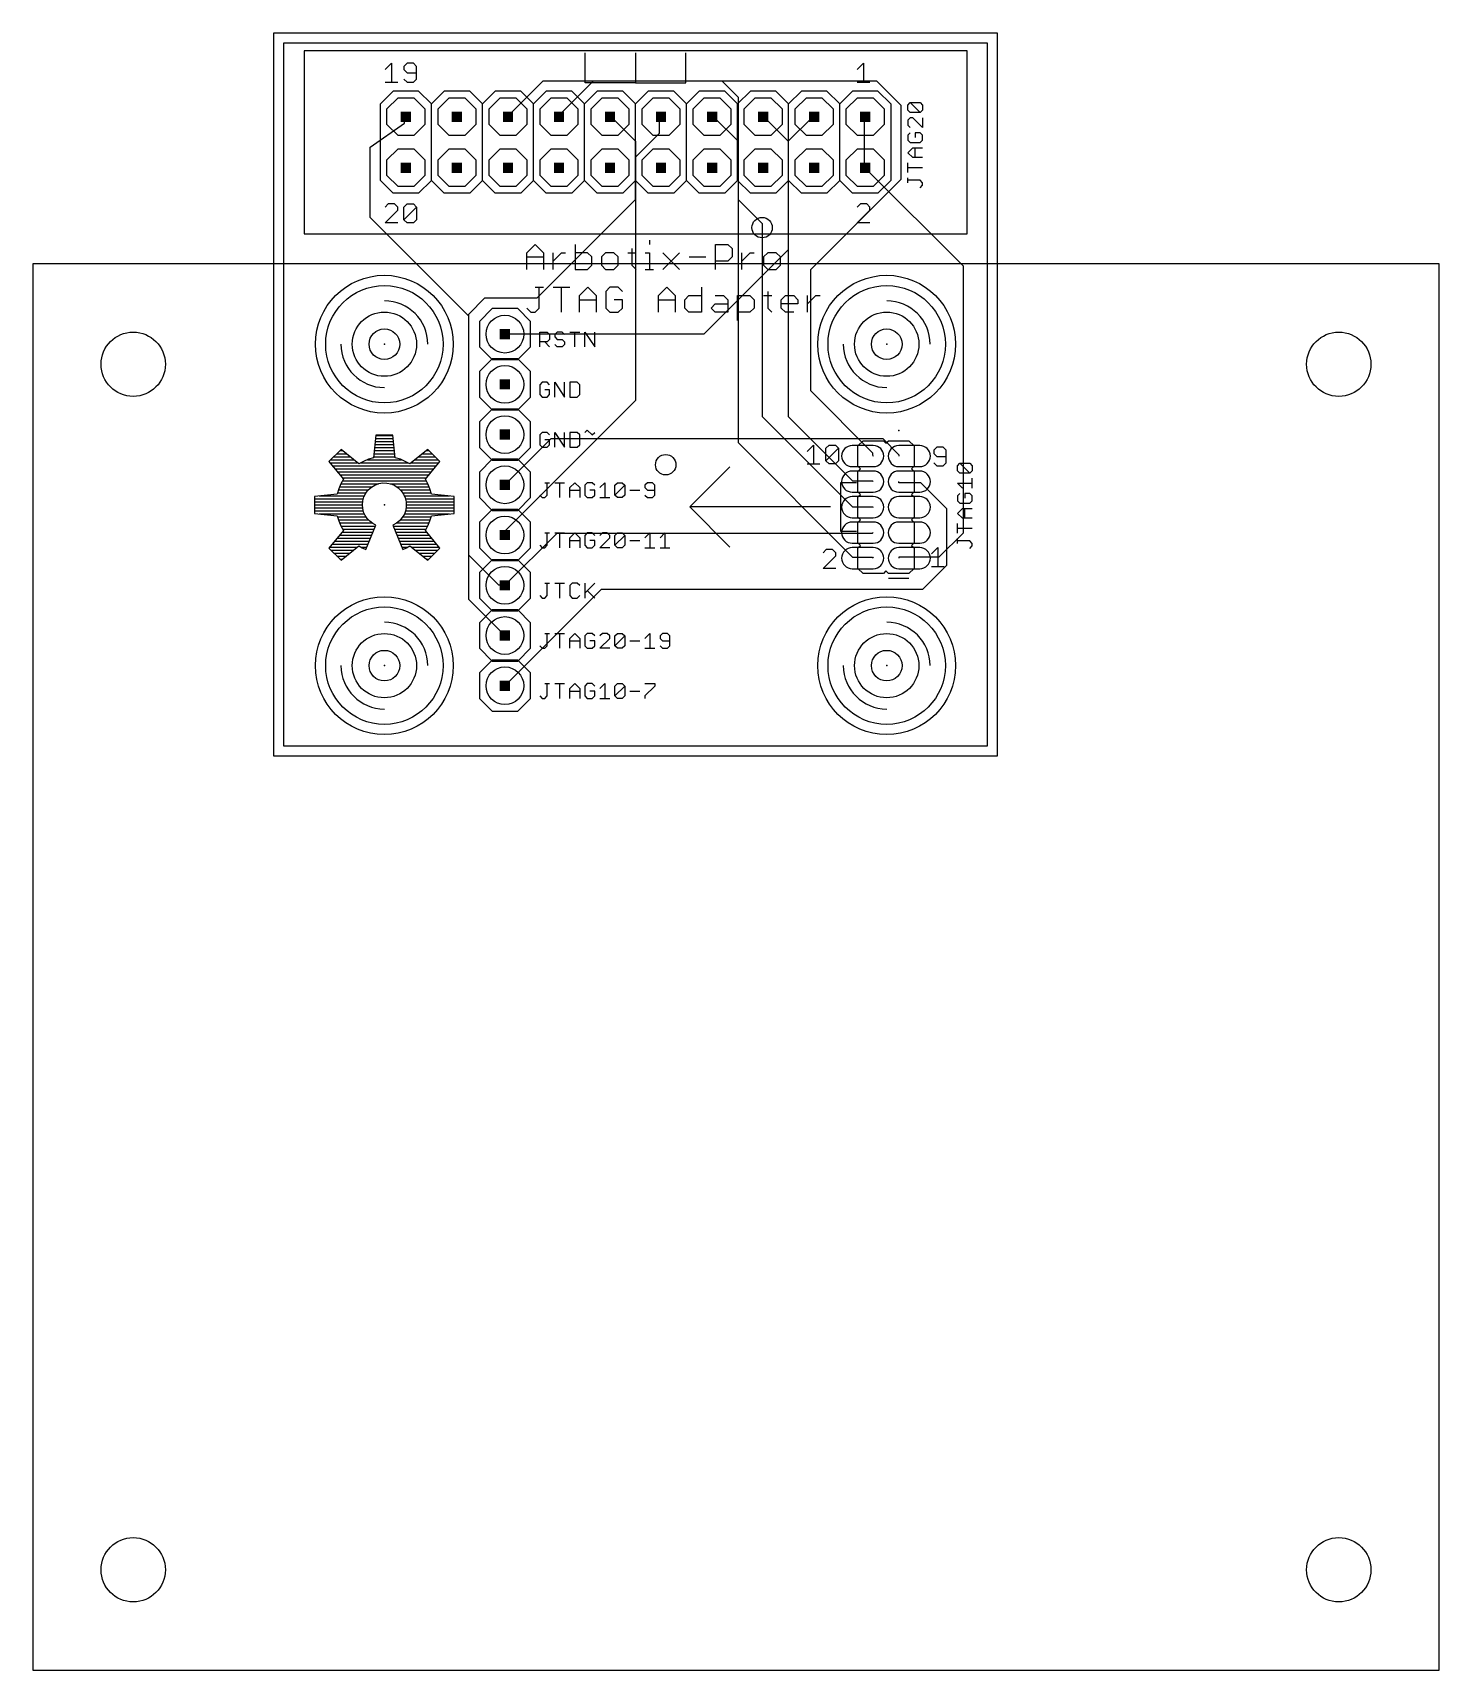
# Model space of a CAD drawing. Extents: x -12.5 to 57.5, y -46 to 35.5.
import ezdxf

# ---------------------------------------------------------------- set-up
doc = ezdxf.new("R2010")
doc.units = 0
for name, color, linetype in [('1', 22, 'CONTINUOUS'), ('16', 175, 'CONTINUOUS'), ('17', 82, 'CONTINUOUS'), ('18', 82, 'CONTINUOUS'), ('20', 7, 'CONTINUOUS'), ('21', 253, 'CONTINUOUS'), ('23', 7, 'CONTINUOUS'), ('25', 253, 'CONTINUOUS'), ('51', 53, 'CONTINUOUS')]:
    doc.layers.add(name, color=color, linetype=linetype)

# ---------------------------------------------------------------- blocks, each defined once
blk = doc.blocks.new('RECT')
blk.add_solid([(-0.5, -0.5), (0.5, -0.5), (-0.5, 0.5), (0.5, 0.5)])
blk = doc.blocks.new('ROUNDP')
blk.add_circle((0, 0), 0.5)
blk = doc.blocks.new('OFFSETP100')
blk.add_lwpolyline([(0, -0.5), (1, -0.5, 1), (1, 0.5), (0, 0.5, 1)], format="xyb", close=True)
blk = doc.blocks.new('OCTAGONP')
blk.add_lwpolyline([(-0.5, -0.2071), (-0.5, 0.2071), (-0.2071, 0.5), (0.2071, 0.5), (0.5, 0.2071), (0.5, -0.2071), (0.2071, -0.5), (-0.2071, -0.5)], close=True)
blk = doc.blocks.new('ROUNDV')
blk.add_circle((0, 0), 0.5)

msp = doc.modelspace()

# ---------------------------------------------------------------- linework, layer by layer
at = {"layer": '1'}
for p, q in [((-0.5, 35.5), (35.5, 35.5)), ((-0.5, -0.5), (-0.5, 35.5)), ((35.5, 35.5), (35.5, -0.5)), ((13.7, 31.4), (15.4, 33.1)), ((15.4, 33.1), (21.8, 33.1)), ((21.8, 33.1), (22.6, 32.3)), ((22.6, 32.3), (22.6, 27.2)), ((13.7, 31.4), (13.69, 31.32)), ((18.7, 31.3), (18.77, 31.32)), ((18.7, 30.5), (18.7, 31.3)), ((26.3, 31.3), (25.1, 30.1)), ((26.3, 31.3), (26.39, 31.32)), ((28.9, 31.3), (28.93, 31.32)), ((28.9, 28.8), (28.9, 31.3)), ((17.5, 29.3), (18.7, 30.5)), ((25.1, 30.1), (25.1, 24.7)), ((17.5, 27.2), (17.5, 29.3)), ((28.9, 28.8), (28.93, 28.78)), ((29, 28.7), (28.93, 28.78)), ((29, 28.7), (33.8, 23.9)), ((12.6, 22.3), (17.5, 27.2)), ((22.6, 27.2), (23.8, 26)), ((23.8, 26), (23.8, 25.8)), ((25.1, 24.7), (20.9, 20.5)), ((33.8, 23.9), (33.8, 10.6)), ((9.2, 21.5), (10, 22.3)), ((10, 22.3), (12.6, 22.3)), ((9.2, 9.5), (9.2, 21.5)), ((20.9, 20.5), (11, 20.5)), ((11, 13), (13.3, 15.3)), ((13.3, 15.3), (29.8, 15.3)), ((29.8, 15.3), (30.6, 14.5)), ((30.6, 14.5), (30.6, 14.43)), ((11, 8), (13.6, 10.6)), ((13.6, 10.6), (29.3, 10.6)), ((29.3, 10.6), (29.33, 10.62)), ((33.8, 10.6), (32.6, 9.4)), ((10.7, 8), (9.2, 9.5)), ((32.6, 9.4), (30.6, 9.4)), ((30.6, 9.4), (30.6, 9.35)), ((11, 8), (10.7, 8)), ((35.5, -0.5), (-0.5, -0.5))]:
    msp.add_line(p, q, dxfattribs=at)
at = {"layer": '16'}
for p, q in [((-0.5, 35.5), (35.5, 35.5)), ((-0.5, -0.5), (-0.5, 35.5)), ((35.5, 35.5), (35.5, -0.5)), ((11.2, 31.4), (12.9, 33.1)), ((12.9, 33.1), (29.5, 33.1)), ((29.5, 33.1), (30.7, 31.9)), ((30.7, 31.9), (30.7, 28.2)), ((4.3, 29.8), (6, 31)), ((6, 31.3), (6.07, 31.32)), ((6, 31), (6, 31.3)), ((11.2, 31.4), (11.15, 31.32)), ((16.3, 31.3), (16.23, 31.32)), ((16.3, 31.3), (17.5, 30.1)), ((21.4, 31.3), (21.31, 31.32)), ((21.4, 31.3), (22.6, 30.1)), ((23.9, 31.3), (23.85, 31.32)), ((23.9, 31.3), (25.1, 30.1)), ((4.3, 26.3), (4.3, 29.8)), ((17.5, 30.1), (17.5, 17.2)), ((22.6, 30.1), (22.6, 15.1)), ((25.1, 30.1), (25.1, 16.4)), ((30.7, 28.2), (26.2, 23.7)), ((9.2, 21.4), (4.3, 26.3)), ((23.8, 25.8), (23.8, 16.4)), ((26.2, 23.7), (26.2, 17.7)), ((9.2, 7.3), (9.2, 21.4)), ((17.5, 17.2), (11, 10.7)), ((26.2, 17.7), (29.3, 14.6)), ((23.8, 16.4), (28.3, 11.9)), ((25.1, 16.4), (28.3, 13.2)), ((22.6, 15.1), (28.3, 9.4)), ((29.3, 14.6), (29.3, 14.5)), ((29.3, 14.5), (29.33, 14.43)), ((28.3, 13.2), (29.3, 13.2)), ((29.3, 13.2), (29.33, 13.16)), ((30.6, 13.1), (30.6, 13.16)), ((31.7, 13.1), (30.6, 13.1)), ((33, 11.8), (31.7, 13.1)), ((28.3, 11.9), (29.3, 11.9)), ((29.3, 11.9), (29.33, 11.89)), ((33, 9), (33, 11.8)), ((11, 10.7), (11, 10.5)), ((28.3, 9.4), (29.3, 9.4)), ((29.3, 9.4), (29.33, 9.35)), ((31.8, 7.8), (33, 9)), ((11, 3), (15.8, 7.8)), ((15.8, 7.8), (31.8, 7.8)), ((11, 5.5), (9.2, 7.3)), ((35.5, -0.5), (-0.5, -0.5))]:
    msp.add_line(p, q, dxfattribs=at)
at = {"layer": '20'}
for p, q in [((0, 0), (0, 35)), ((0, 35), (35, 35)), ((35, 35), (35, 0)), ((35, 0), (0, 0))]:
    msp.add_line(p, q, dxfattribs=at)
at = {"layer": '21'}
for p, q in [((34, 34.6), (1, 34.6)), ((1, 34.6), (1, 25.5)), ((15, 33), (15, 34.5)), ((17.5, 34.5), (17.5, 33)), ((20, 33), (20, 34.5)), ((34, 25.5), (34, 34.6)), ((5.0381, 33.6652), (5.3516, 33.9787)), ((5.3516, 33.9787), (5.3516, 33.0381)), ((6.1304, 33.9787), (5.9736, 33.8219)), ((5.9736, 33.8219), (5.9736, 33.6652)), ((5.9736, 33.6652), (6.1304, 33.5084)), ((6.4439, 33.9787), (6.1304, 33.9787)), ((6.1304, 33.5084), (6.6007, 33.5084)), ((6.6007, 33.8219), (6.4439, 33.9787)), ((6.6007, 33.1949), (6.6007, 33.8219)), ((28.5381, 33.6652), (28.8516, 33.9787)), ((28.8516, 33.9787), (28.8516, 33.0381)), ((5.0381, 33.0381), (5.6652, 33.0381)), ((5.9736, 33.1949), (6.1304, 33.0381)), ((6.1304, 33.0381), (6.4439, 33.0381)), ((6.4439, 33.0381), (6.6007, 33.1949)), ((17.5, 33), (15, 33)), ((17.5, 33), (20, 33)), ((28.5381, 33.0381), (29.1652, 33.0381)), ((4.8, 31.955), (5.435, 32.59)), ((4.8, 28.145), (4.8, 31.955)), ((6.705, 32.59), (5.435, 32.59)), ((7.34, 31.955), (6.705, 32.59)), ((7.34, 31.955), (7.975, 32.59)), ((7.34, 28.145), (7.34, 31.955)), ((9.245, 32.59), (7.975, 32.59)), ((9.88, 31.955), (9.245, 32.59)), ((9.88, 31.955), (10.515, 32.59)), ((9.88, 28.145), (9.88, 31.955)), ((11.785, 32.59), (10.515, 32.59)), ((12.42, 31.955), (11.785, 32.59)), ((12.42, 31.955), (13.055, 32.59)), ((12.42, 28.145), (12.42, 31.955)), ((14.325, 32.59), (13.055, 32.59)), ((14.96, 31.955), (14.325, 32.59)), ((15.595, 32.59), (14.96, 31.955)), ((14.96, 28.145), (14.96, 31.955)), ((16.865, 32.59), (15.595, 32.59)), ((17.5, 31.955), (16.865, 32.59)), ((18.135, 32.59), (17.5, 31.955)), ((17.5, 28.145), (17.5, 31.955)), ((19.405, 32.59), (18.135, 32.59)), ((20.04, 31.955), (19.405, 32.59)), ((20.675, 32.59), (20.04, 31.955)), ((20.04, 28.145), (20.04, 31.955)), ((21.945, 32.59), (20.675, 32.59)), ((22.58, 31.955), (21.945, 32.59)), ((23.215, 32.59), (22.58, 31.955)), ((22.58, 28.145), (22.58, 31.955)), ((24.485, 32.59), (23.215, 32.59)), ((25.12, 31.955), (24.485, 32.59)), ((25.755, 32.59), (25.12, 31.955)), ((25.12, 28.145), (25.12, 31.955)), ((27.025, 32.59), (25.755, 32.59)), ((27.66, 31.955), (27.025, 32.59)), ((28.295, 32.59), (27.66, 31.955)), ((27.66, 28.145), (27.66, 31.955)), ((29.565, 32.59), (28.295, 32.59)), ((30.2, 31.955), (29.565, 32.59)), ((30.2, 31.955), (30.2, 28.145)), ((5.435, 27.51), (4.8, 28.145)), ((7.34, 28.145), (6.705, 27.51)), ((7.975, 27.51), (7.34, 28.145)), ((9.88, 28.145), (9.245, 27.51)), ((10.515, 27.51), (9.88, 28.145)), ((12.42, 28.145), (11.785, 27.51)), ((13.055, 27.51), (12.42, 28.145)), ((14.96, 28.145), (14.325, 27.51)), ((15.595, 27.51), (14.96, 28.145)), ((17.5, 28.145), (16.865, 27.51)), ((18.135, 27.51), (17.5, 28.145)), ((20.04, 28.145), (19.405, 27.51)), ((20.675, 27.51), (20.04, 28.145)), ((22.58, 28.145), (21.945, 27.51)), ((23.215, 27.51), (22.58, 28.145)), ((25.12, 28.145), (24.485, 27.51)), ((25.755, 27.51), (25.12, 28.145)), ((27.66, 28.145), (27.025, 27.51)), ((28.295, 27.51), (27.66, 28.145)), ((30.2, 28.145), (29.565, 27.51)), ((5.1949, 26.9787), (5.0381, 26.8219)), ((5.5084, 26.9787), (5.1949, 26.9787)), ((6.705, 27.51), (5.435, 27.51)), ((5.6652, 26.8219), (5.5084, 26.9787)), ((5.9736, 26.8219), (6.1304, 26.9787)), ((6.1304, 26.9787), (6.4439, 26.9787)), ((6.4439, 26.9787), (6.6007, 26.8219)), ((9.245, 27.51), (7.975, 27.51)), ((11.785, 27.51), (10.515, 27.51)), ((14.325, 27.51), (13.055, 27.51)), ((16.865, 27.51), (15.595, 27.51)), ((19.405, 27.51), (18.135, 27.51)), ((21.945, 27.51), (20.675, 27.51)), ((24.485, 27.51), (23.215, 27.51)), ((27.025, 27.51), (25.755, 27.51)), ((29.565, 27.51), (28.295, 27.51)), ((28.6949, 26.9787), (28.5381, 26.8219)), ((29.0084, 26.9787), (28.6949, 26.9787)), ((29.1652, 26.8219), (29.0084, 26.9787)), ((5.0381, 26.0381), (5.6652, 26.6652)), ((5.6652, 26.6652), (5.6652, 26.8219)), ((5.9736, 26.1949), (5.9736, 26.8219)), ((5.9736, 26.1949), (6.6007, 26.8219)), ((6.1304, 26.0381), (5.9736, 26.1949)), ((6.6007, 26.1949), (6.4439, 26.0381)), ((6.6007, 26.8219), (6.6007, 26.1949)), ((28.5381, 26.0381), (29.1652, 26.6652)), ((29.1652, 26.6652), (29.1652, 26.8219)), ((1, 25.5), (34, 25.5)), ((5.6652, 26.0381), (5.0381, 26.0381)), ((6.4439, 26.0381), (6.1304, 26.0381)), ((29.1652, 26.0381), (28.5381, 26.0381)), ((10.365, 21.77), (9.73, 21.135)), ((11.635, 21.77), (10.365, 21.77)), ((12.27, 21.135), (11.635, 21.77)), ((9.73, 21.135), (9.73, 19.865)), ((12.27, 19.865), (12.27, 21.135)), ((9.73, 19.865), (10.365, 19.23)), ((11.635, 19.23), (12.27, 19.865)), ((10.365, 19.27), (9.73, 18.635)), ((11.635, 19.27), (10.365, 19.27)), ((10.365, 19.23), (11.635, 19.23)), ((12.27, 18.635), (11.635, 19.27)), ((9.73, 18.635), (9.73, 17.365)), ((12.27, 17.365), (12.27, 18.635)), ((9.73, 17.365), (10.365, 16.73)), ((11.635, 16.73), (12.27, 17.365)), ((10.365, 16.77), (9.73, 16.135)), ((11.635, 16.77), (10.365, 16.77)), ((10.365, 16.73), (11.635, 16.73)), ((12.27, 16.135), (11.635, 16.77)), ((9.73, 16.135), (9.73, 14.865)), ((12.27, 14.865), (12.27, 16.135)), ((2.8452, 14.758), (2.242, 14.1548)), ((2.7872, 14.7), (2.9163, 14.7)), ((3.7249, 14.0407), (2.8452, 14.758)), ((4.5735, 15.4739), (4.4587, 14.3446)), ((4.4948, 14.7), (5.5052, 14.7)), ((4.5101, 14.85), (5.4899, 14.85)), ((4.5253, 15), (5.4747, 15)), ((4.5406, 15.15), (5.4594, 15.15)), ((4.5558, 15.3), (5.4442, 15.3)), ((4.5711, 15.45), (5.4289, 15.45)), ((5.4265, 15.4739), (4.5735, 15.4739)), ((5.5413, 14.3446), (5.4265, 15.4739)), ((7.1548, 14.758), (6.2751, 14.0407)), ((7.0837, 14.7), (7.2128, 14.7)), ((7.758, 14.1548), (7.1548, 14.758)), ((9.73, 14.865), (10.365, 14.23)), ((11.635, 14.23), (12.27, 14.865)), ((26.0381, 14.6652), (26.3516, 14.9787)), ((26.3516, 14.9787), (26.3516, 14.0381)), ((26.9736, 14.8219), (27.1304, 14.9787)), ((26.9736, 14.1949), (26.9736, 14.8219)), ((26.9736, 14.1949), (27.6007, 14.8219)), ((27.1304, 14.9787), (27.4439, 14.9787)), ((27.4439, 14.9787), (27.6007, 14.8219)), ((27.6007, 14.8219), (27.6007, 14.1949)), ((28.568, 14.938), (28.822, 15.192)), ((28.568, 13.922), (28.568, 14.938)), ((28.822, 15.192), (29.838, 15.192)), ((29.838, 15.192), (29.965, 15.065)), ((29.965, 15.065), (30.092, 15.192)), ((30.092, 15.192), (31.108, 15.192)), ((31.108, 15.192), (31.362, 14.938)), ((31.362, 14.938), (31.362, 13.922)), ((32.4949, 14.8787), (32.3381, 14.7219)), ((32.3381, 14.7219), (32.3381, 14.5652)), ((32.8084, 14.8787), (32.4949, 14.8787)), ((32.9652, 14.7219), (32.8084, 14.8787)), ((32.9652, 14.0949), (32.9652, 14.7219)), ((2.242, 14.1548), (2.9593, 13.2751)), ((2.2867, 14.1), (3.6522, 14.1)), ((2.3372, 14.25), (3.4682, 14.25)), ((2.409, 13.95), (7.591, 13.95)), ((2.4872, 14.4), (3.2843, 14.4)), ((2.6372, 14.55), (3.1003, 14.55)), ((3.9578, 14.1689), (3.7249, 14.0407)), ((3.8326, 14.1), (6.1674, 14.1)), ((4.2034, 14.2706), (3.9578, 14.1689)), ((4.1536, 14.25), (5.8464, 14.25)), ((4.4587, 14.3446), (4.2034, 14.2706)), ((4.4643, 14.4), (5.5357, 14.4)), ((4.4796, 14.55), (5.5204, 14.55)), ((5.7966, 14.2706), (5.5413, 14.3446)), ((6.0422, 14.1689), (5.7966, 14.2706)), ((6.2751, 14.0407), (6.0422, 14.1689)), ((6.3478, 14.1), (7.7133, 14.1)), ((6.5318, 14.25), (7.6628, 14.25)), ((6.7157, 14.4), (7.5128, 14.4)), ((6.8997, 14.55), (7.3628, 14.55)), ((7.0407, 13.2751), (7.758, 14.1548)), ((10.365, 14.27), (9.73, 13.635)), ((11.635, 14.27), (10.365, 14.27)), ((10.365, 14.23), (11.635, 14.23)), ((12.27, 13.635), (11.635, 14.27)), ((26.0381, 14.0381), (26.6652, 14.0381)), ((27.1304, 14.0381), (26.9736, 14.1949)), ((27.4439, 14.0381), (27.1304, 14.0381)), ((27.6007, 14.1949), (27.4439, 14.0381)), ((28.695, 13.795), (28.568, 13.922)), ((31.362, 13.922), (31.235, 13.795)), ((32.3381, 14.5652), (32.4949, 14.4084)), ((32.3381, 14.0949), (32.4949, 13.9381)), ((32.4949, 14.4084), (32.9652, 14.4084)), ((32.4949, 13.9381), (32.8084, 13.9381)), ((32.8084, 13.9381), (32.9652, 14.0949)), ((2.5313, 13.8), (7.4687, 13.8)), ((2.6536, 13.65), (7.3464, 13.65)), ((2.8311, 13.0422), (2.7294, 12.7966)), ((2.7759, 13.5), (7.2241, 13.5)), ((2.9593, 13.2751), (2.8311, 13.0422)), ((2.8354, 13.05), (4.7007, 13.05)), ((2.8982, 13.35), (7.1018, 13.35)), ((2.918, 13.2), (7.082, 13.2)), ((4.5302, 12.9878), (4.7229, 13.0581)), ((4.7229, 13.0581), (4.9253, 13.0912)), ((4.9253, 13.0912), (5.1304, 13.086)), ((5.1304, 13.086), (5.3308, 13.0425)), ((5.2964, 13.05), (7.1646, 13.05)), ((5.3308, 13.0425), (5.5197, 12.9624)), ((7.1689, 13.0422), (7.0407, 13.2751)), ((7.2706, 12.7966), (7.1689, 13.0422)), ((9.73, 13.635), (9.73, 12.365)), ((12.27, 12.365), (12.27, 13.635)), ((28.5, 13.1), (27.7, 13.1)), ((27.7, 13.1), (27.7, 10.7)), ((28.568, 13.668), (28.695, 13.795)), ((28.568, 12.652), (28.568, 13.668)), ((31.235, 13.795), (31.362, 13.668)), ((31.362, 13.668), (31.362, 12.652)), ((2.6554, 12.5413), (1.5261, 12.4265)), ((1.5261, 12.4265), (1.5261, 11.5735)), ((1.5261, 12.3), (3.9532, 12.3)), ((1.7573, 12.45), (4.0072, 12.45)), ((2.7294, 12.7966), (2.6554, 12.5413)), ((2.6724, 12.6), (4.0875, 12.6)), ((2.7159, 12.75), (4.2045, 12.75)), ((2.7722, 12.9), (4.3831, 12.9)), ((3.9254, 12.2042), (3.9825, 12.4013)), ((3.9825, 12.4013), (4.0753, 12.5842)), ((4.0753, 12.5842), (4.2006, 12.7466)), ((4.2006, 12.7466), (4.354, 12.8827)), ((4.354, 12.8827), (4.5302, 12.9878)), ((5.5197, 12.9624), (5.6902, 12.8485)), ((5.6131, 12.9), (7.2278, 12.9)), ((5.6902, 12.8485), (5.8365, 12.7047)), ((5.7904, 12.75), (7.2841, 12.75)), ((5.8365, 12.7047), (5.9534, 12.5361)), ((5.9091, 12.6), (7.3276, 12.6)), ((5.9534, 12.5361), (6.0367, 12.3487)), ((5.9916, 12.45), (8.2427, 12.45)), ((6.0367, 12.3487), (6.0836, 12.149)), ((6.0481, 12.3), (8.4739, 12.3)), ((7.3446, 12.5413), (7.2706, 12.7966)), ((8.4739, 12.4265), (7.3446, 12.5413)), ((8.4739, 11.5735), (8.4739, 12.4265)), ((9.73, 12.365), (10.365, 11.73)), ((11.635, 11.73), (12.27, 12.365)), ((28.695, 12.525), (28.568, 12.652)), ((28.568, 12.398), (28.695, 12.525)), ((28.568, 11.382), (28.568, 12.398)), ((31.362, 12.652), (31.235, 12.525)), ((31.235, 12.525), (31.362, 12.398)), ((31.362, 12.398), (31.362, 11.382)), ((1.5261, 12.15), (3.9203, 12.15)), ((1.5261, 12), (3.9062, 12)), ((1.5261, 11.85), (3.9189, 11.85)), ((1.5261, 11.7), (3.9518, 11.7)), ((1.5261, 11.5735), (2.6554, 11.4587)), ((1.7573, 11.55), (4.0073, 11.55)), ((2.6554, 11.4587), (2.7294, 11.2034)), ((3.9062, 12), (3.9254, 12.2042)), ((3.9217, 11.8168), (3.9062, 12)), ((3.9676, 11.6387), (3.9217, 11.8168)), ((4.0427, 11.4709), (3.9676, 11.6387)), ((4.1448, 11.318), (4.0427, 11.4709)), ((5.9956, 11.5472), (5.8936, 11.3693)), ((6.0627, 11.7411), (5.9956, 11.5472)), ((5.9966, 11.55), (8.2427, 11.55)), ((6.0485, 11.7), (8.4739, 11.7)), ((6.0923, 11.944), (6.0627, 11.7411)), ((6.0786, 11.85), (8.4739, 11.85)), ((6.0833, 12.15), (8.4739, 12.15)), ((6.0836, 12.149), (6.0923, 11.944)), ((6.0899, 12), (8.4739, 12)), ((7.2706, 11.2034), (7.3446, 11.4587)), ((7.3446, 11.4587), (8.4739, 11.5735)), ((10.365, 11.77), (9.73, 11.135)), ((11.635, 11.77), (10.365, 11.77)), ((10.365, 11.73), (11.635, 11.73)), ((12.27, 11.135), (11.635, 11.77)), ((2.9593, 10.7249), (2.242, 9.8452)), ((2.6724, 11.4), (4.0901, 11.4)), ((2.7159, 11.25), (4.2092, 11.25)), ((2.7294, 11.2034), (2.8311, 10.9578)), ((2.7722, 11.1), (4.3833, 11.1)), ((2.8311, 10.9578), (2.9593, 10.7249)), ((2.8354, 10.95), (4.565, 10.95)), ((2.8982, 10.65), (4.4408, 10.65)), ((2.918, 10.8), (4.5029, 10.8)), ((4.0791, 9.7769), (4.5814, 10.9895)), ((4.2711, 11.1844), (4.1448, 11.318)), ((4.418, 11.0739), (4.2711, 11.1844)), ((4.5814, 10.9895), (4.418, 11.0739)), ((5.5999, 11.0854), (5.4186, 10.9895)), ((5.4186, 10.9895), (5.9209, 9.7769)), ((5.435, 10.95), (7.1646, 10.95)), ((5.4971, 10.8), (7.082, 10.8)), ((5.5592, 10.65), (7.1018, 10.65)), ((5.7601, 11.2135), (5.5999, 11.0854)), ((5.6181, 11.1), (7.2278, 11.1)), ((5.8936, 11.3693), (5.7601, 11.2135)), ((5.7914, 11.25), (7.2841, 11.25)), ((5.9112, 11.4), (7.3276, 11.4)), ((7.0407, 10.7249), (7.1689, 10.9578)), ((7.758, 9.8452), (7.0407, 10.7249)), ((7.1689, 10.9578), (7.2706, 11.2034)), ((9.73, 11.135), (9.73, 9.865)), ((12.27, 9.865), (12.27, 11.135)), ((27.7, 10.7), (28.5, 10.7)), ((28.695, 11.255), (28.568, 11.382)), ((28.568, 11.128), (28.695, 11.255)), ((28.568, 10.112), (28.568, 11.128)), ((31.362, 11.382), (31.235, 11.255)), ((31.235, 11.255), (31.362, 11.128)), ((31.362, 11.128), (31.362, 10.112)), ((2.242, 9.8452), (2.8452, 9.242)), ((2.2867, 9.9), (3.6522, 9.9)), ((2.409, 10.05), (4.1922, 10.05)), ((2.5313, 10.2), (4.2544, 10.2)), ((2.6536, 10.35), (4.3165, 10.35)), ((2.7759, 10.5), (4.3786, 10.5)), ((2.8452, 9.242), (3.7249, 9.9593)), ((3.7249, 9.9593), (3.8982, 9.8608)), ((3.8292, 9.9), (4.1301, 9.9)), ((3.8982, 9.8608), (4.0791, 9.7769)), ((5.6214, 10.5), (7.2241, 10.5)), ((5.6835, 10.35), (7.3464, 10.35)), ((5.7456, 10.2), (7.4687, 10.2)), ((5.8078, 10.05), (7.591, 10.05)), ((5.8699, 9.9), (6.1708, 9.9)), ((5.9209, 9.7769), (6.1018, 9.8608)), ((6.1018, 9.8608), (6.2751, 9.9593)), ((6.2751, 9.9593), (7.1548, 9.242)), ((6.3478, 9.9), (7.7133, 9.9)), ((7.1548, 9.242), (7.758, 9.8452)), ((9.73, 9.865), (10.365, 9.23)), ((11.635, 9.23), (12.27, 9.865)), ((28.695, 9.985), (28.568, 10.112)), ((28.568, 9.858), (28.695, 9.985)), ((28.568, 8.842), (28.568, 9.858)), ((31.362, 10.112), (31.235, 9.985)), ((31.235, 9.985), (31.362, 9.858)), ((31.362, 9.858), (31.362, 8.842)), ((32.2381, 9.5652), (32.5516, 9.8787)), ((32.5516, 9.8787), (32.5516, 8.9381)), ((2.3372, 9.75), (3.4682, 9.75)), ((2.4872, 9.6), (3.2843, 9.6)), ((2.6372, 9.45), (3.1003, 9.45)), ((2.7872, 9.3), (2.9163, 9.3)), ((6.5318, 9.75), (7.6628, 9.75)), ((6.7157, 9.6), (7.5128, 9.6)), ((6.8997, 9.45), (7.3628, 9.45)), ((7.0837, 9.3), (7.2128, 9.3)), ((10.365, 9.27), (9.73, 8.635)), ((11.635, 9.27), (10.365, 9.27)), ((10.365, 9.23), (11.635, 9.23)), ((12.27, 8.635), (11.635, 9.27)), ((26.9949, 9.7787), (26.8381, 9.6219)), ((26.8381, 8.8381), (27.4652, 9.4652)), ((27.3084, 9.7787), (26.9949, 9.7787)), ((27.4652, 9.6219), (27.3084, 9.7787)), ((27.4652, 9.4652), (27.4652, 9.6219)), ((9.73, 8.635), (9.73, 7.365)), ((12.27, 7.365), (12.27, 8.635)), ((27.4652, 8.8381), (26.8381, 8.8381)), ((28.822, 8.588), (28.568, 8.842)), ((29.838, 8.588), (28.822, 8.588)), ((29.965, 8.715), (29.838, 8.588)), ((30.092, 8.588), (29.965, 8.715)), ((31.108, 8.588), (30.092, 8.588)), ((31.108, 8.334), (30.092, 8.334)), ((31.362, 8.842), (31.108, 8.588)), ((32.2381, 8.9381), (32.8652, 8.9381)), ((9.73, 7.365), (10.365, 6.73)), ((11.635, 6.73), (12.27, 7.365)), ((10.365, 6.77), (9.73, 6.135)), ((11.635, 6.77), (10.365, 6.77)), ((10.365, 6.73), (11.635, 6.73)), ((12.27, 6.135), (11.635, 6.77)), ((9.73, 6.135), (9.73, 4.865)), ((12.27, 4.865), (12.27, 6.135)), ((9.73, 4.865), (10.365, 4.23)), ((10.365, 4.27), (9.73, 3.635)), ((11.635, 4.27), (10.365, 4.27)), ((10.365, 4.23), (11.635, 4.23)), ((11.635, 4.23), (12.27, 4.865)), ((12.27, 3.635), (11.635, 4.27)), ((9.73, 3.635), (9.73, 2.365)), ((12.27, 2.365), (12.27, 3.635)), ((9.73, 2.365), (10.365, 1.73)), ((10.365, 1.73), (11.635, 1.73)), ((11.635, 1.73), (12.27, 2.365))]:
    msp.add_line(p, q, dxfattribs=at)
for centre, radius in [((5, 20), 3.429), ((30, 20), 3.429), ((5, 20), 1.6), ((30, 20), 1.6), ((5, 4), 3.429), ((30, 4), 3.429), ((5, 4), 1.6), ((30, 4), 1.6)]:
    msp.add_circle(centre, radius, dxfattribs=at)
at = {"layer": '23'}
for p in [(17.5, 30.05), (11, 20.5), (5, 20), (30, 20), (11, 18), (11, 15.5), (30.6, 15.7), (11, 13), (5, 12), (11, 10.5), (11, 8), (11, 5.5), (5, 4), (30, 4), (11, 3)]:
    msp.add_point(p, dxfattribs=at)
at = {"layer": '25'}
for p, q in [((31.0497, 31.8988), (31.1725, 32.0217)), ((31.0497, 31.653), (31.0497, 31.8988)), ((31.1725, 32.0217), (31.664, 32.0217)), ((31.664, 31.5302), (31.1725, 32.0217)), ((31.664, 32.0217), (31.7869, 31.8988)), ((31.7869, 31.8988), (31.7869, 31.653)), ((31.1725, 31.5302), (31.0497, 31.653)), ((31.1725, 31.2732), (31.0497, 31.1504)), ((31.0497, 31.1504), (31.0497, 30.9046)), ((31.664, 31.5302), (31.1725, 31.5302)), ((31.2954, 31.2732), (31.1725, 31.2732)), ((31.7869, 30.7818), (31.2954, 31.2732)), ((31.7869, 31.653), (31.664, 31.5302)), ((31.7869, 31.2732), (31.7869, 30.7818)), ((31.0497, 30.9046), (31.1725, 30.7818)), ((31.1725, 30.5248), (31.0497, 30.402)), ((31.0497, 30.402), (31.0497, 30.1562)), ((31.0497, 30.1562), (31.1725, 30.0333)), ((31.664, 30.5248), (31.4183, 30.5248)), ((31.4183, 30.5248), (31.4183, 30.2791)), ((31.7869, 30.402), (31.664, 30.5248)), ((31.664, 30.0333), (31.7869, 30.1562)), ((31.7869, 30.1562), (31.7869, 30.402)), ((31.0497, 29.5307), (31.2954, 29.7764)), ((31.2954, 29.2849), (31.0497, 29.5307)), ((31.1725, 30.0333), (31.664, 30.0333)), ((31.2954, 29.7764), (31.7869, 29.7764)), ((31.4183, 29.2849), (31.4183, 29.7764)), ((31.0497, 28.5365), (31.0497, 29.028)), ((31.7869, 28.7823), (31.0497, 28.7823)), ((31.7869, 29.2849), (31.2954, 29.2849)), ((31.0497, 28.0338), (31.0497, 28.2796)), ((31.664, 28.1567), (31.0497, 28.1567)), ((31.7869, 28.0338), (31.664, 28.1567)), ((31.664, 27.7881), (31.7869, 27.911)), ((31.7869, 27.911), (31.7869, 28.0338)), ((12.0889, 24.5529), (12.5041, 24.9682)), ((12.0889, 23.7225), (12.0889, 24.5529)), ((12.5041, 24.9682), (12.9193, 24.5529)), ((12.9193, 24.5529), (12.9193, 23.7225)), ((13.3986, 23.7225), (13.3986, 24.5529)), ((13.3986, 24.1377), (13.8138, 24.5529)), ((13.8138, 24.5529), (14.0215, 24.5529)), ((14.4901, 24.9682), (14.4901, 23.7225)), ((15.1129, 24.5529), (14.4901, 24.5529)), ((15.3205, 24.3453), (15.1129, 24.5529)), ((16.0074, 24.5529), (15.7998, 24.3453)), ((16.4226, 24.5529), (16.0074, 24.5529)), ((16.6302, 24.3453), (16.4226, 24.5529)), ((17.1095, 24.5529), (17.5247, 24.5529)), ((17.3171, 24.7606), (17.3171, 23.9301)), ((17.9827, 24.5529), (18.1903, 24.5529)), ((18.1903, 25.1758), (18.1903, 24.9682)), ((18.1903, 24.5529), (18.1903, 23.7225)), ((18.8558, 24.5529), (19.6863, 23.7225)), ((18.8558, 23.7225), (19.6863, 24.5529)), ((21.4753, 23.7225), (21.4753, 24.9682)), ((21.4753, 24.9682), (22.0981, 24.9682)), ((22.0981, 24.9682), (22.3057, 24.7606)), ((22.3057, 24.7606), (22.3057, 24.3453)), ((22.785, 23.7225), (22.785, 24.5529)), ((22.785, 24.1377), (23.2002, 24.5529)), ((23.2002, 24.5529), (23.4078, 24.5529)), ((24.084, 24.5529), (23.8764, 24.3453)), ((24.4993, 24.5529), (24.084, 24.5529)), ((24.7069, 24.3453), (24.4993, 24.5529)), ((12.0889, 24.3453), (12.9193, 24.3453)), ((14.4901, 23.7225), (15.1129, 23.7225)), ((15.1129, 23.7225), (15.3205, 23.9301)), ((15.3205, 23.9301), (15.3205, 24.3453)), ((15.7998, 24.3453), (15.7998, 23.9301)), ((15.7998, 23.9301), (16.0074, 23.7225)), ((16.0074, 23.7225), (16.4226, 23.7225)), ((16.4226, 23.7225), (16.6302, 23.9301)), ((16.6302, 23.9301), (16.6302, 24.3453)), ((17.3171, 23.9301), (17.5247, 23.7225)), ((17.9827, 23.7225), (18.3979, 23.7225)), ((20.1655, 24.3453), (20.996, 24.3453)), ((22.0981, 24.1377), (21.4753, 24.1377)), ((22.3057, 24.3453), (22.0981, 24.1377)), ((23.8764, 24.3453), (23.8764, 23.9301)), ((23.8764, 23.9301), (24.084, 23.7225)), ((24.084, 23.7225), (24.4993, 23.7225)), ((24.4993, 23.7225), (24.7069, 23.9301)), ((24.7069, 23.9301), (24.7069, 24.3453)), ((12.5041, 22.8346), (12.9193, 22.8346)), ((12.7117, 21.7965), (12.7117, 22.8346)), ((13.3986, 22.8346), (14.2291, 22.8346)), ((13.8138, 21.5889), (13.8138, 22.8346)), ((14.7084, 22.4193), (15.1236, 22.8346)), ((15.1236, 22.8346), (15.5388, 22.4193)), ((16.2257, 22.8346), (16.0181, 22.627)), ((16.6409, 22.8346), (16.2257, 22.8346)), ((16.8485, 22.627), (16.6409, 22.8346)), ((18.6375, 22.4193), (19.0527, 22.8346)), ((19.0527, 22.8346), (19.468, 22.4193)), ((20.7777, 22.8346), (20.7777, 21.5889)), ((14.7084, 21.5889), (14.7084, 22.4193)), ((14.7084, 22.2117), (15.5388, 22.2117)), ((15.5388, 22.4193), (15.5388, 21.5889)), ((16.0181, 22.627), (16.0181, 21.7965)), ((16.8485, 22.2117), (16.4333, 22.2117)), ((16.8485, 21.7965), (16.8485, 22.2117)), ((18.6375, 21.5889), (18.6375, 22.4193)), ((18.6375, 22.2117), (19.468, 22.2117)), ((19.468, 22.4193), (19.468, 21.5889)), ((19.9473, 22.2117), (20.1549, 22.4193)), ((19.9473, 21.7965), (19.9473, 22.2117)), ((20.1549, 22.4193), (20.7777, 22.4193)), ((21.4646, 22.4193), (21.8798, 22.4193)), ((21.8798, 22.4193), (22.0874, 22.2117)), ((22.0874, 22.2117), (22.0874, 21.5889)), ((22.5667, 21.1737), (22.5667, 22.4193)), ((22.5667, 22.4193), (23.1895, 22.4193)), ((23.1895, 22.4193), (23.3971, 22.2117)), ((23.3971, 22.2117), (23.3971, 21.7965)), ((23.8764, 22.4193), (24.2916, 22.4193)), ((24.084, 22.627), (24.084, 21.7965)), ((24.7496, 22.2117), (24.9572, 22.4193)), ((24.7496, 21.7965), (24.7496, 22.2117)), ((24.9572, 22.4193), (25.3724, 22.4193)), ((25.3724, 22.4193), (25.58, 22.2117)), ((25.58, 22.2117), (25.58, 22.0041)), ((26.0593, 21.5889), (26.0593, 22.4193)), ((26.0593, 22.0041), (26.4745, 22.4193)), ((26.4745, 22.4193), (26.6821, 22.4193)), ((12.0889, 21.7965), (12.2965, 21.5889)), ((12.2965, 21.5889), (12.5041, 21.5889)), ((12.5041, 21.5889), (12.7117, 21.7965)), ((16.0181, 21.7965), (16.2257, 21.5889)), ((16.2257, 21.5889), (16.6409, 21.5889)), ((16.6409, 21.5889), (16.8485, 21.7965)), ((20.1549, 21.5889), (19.9473, 21.7965)), ((20.7777, 21.5889), (20.1549, 21.5889)), ((21.257, 21.7965), (21.4646, 22.0041)), ((21.4646, 21.5889), (21.257, 21.7965)), ((21.4646, 22.0041), (22.0874, 22.0041)), ((22.0874, 21.5889), (21.4646, 21.5889)), ((23.1895, 21.5889), (22.5667, 21.5889)), ((23.3971, 21.7965), (23.1895, 21.5889)), ((24.084, 21.7965), (24.2916, 21.5889)), ((25.58, 22.0041), (24.7496, 22.0041)), ((24.9572, 21.5889), (24.7496, 21.7965)), ((25.3724, 21.5889), (24.9572, 21.5889)), ((12.7319, 19.8669), (12.7319, 20.6041)), ((12.7319, 20.6041), (13.1005, 20.6041)), ((13.1005, 20.6041), (13.2234, 20.4813)), ((13.2234, 20.4813), (13.2234, 20.2355)), ((13.6032, 20.6041), (13.4803, 20.4813)), ((13.4803, 20.4813), (13.4803, 20.3584)), ((13.8489, 20.6041), (13.6032, 20.6041)), ((13.9718, 20.4813), (13.8489, 20.6041)), ((14.2287, 20.6041), (14.7202, 20.6041)), ((14.4745, 19.8669), (14.4745, 20.6041)), ((14.9771, 19.8669), (14.9771, 20.6041)), ((14.9771, 20.6041), (15.4686, 19.8669)), ((15.4686, 19.8669), (15.4686, 20.6041)), ((13.1005, 20.1126), (12.7319, 20.1126)), ((12.9776, 20.1126), (13.2234, 19.8669)), ((13.2234, 20.2355), (13.1005, 20.1126)), ((13.4803, 20.3584), (13.6032, 20.2355)), ((13.6032, 19.8669), (13.4803, 19.9898)), ((13.6032, 20.2355), (13.8489, 20.2355)), ((13.8489, 19.8669), (13.6032, 19.8669)), ((13.8489, 20.2355), (13.9718, 20.1126)), ((13.9718, 19.9898), (13.8489, 19.8669)), ((13.9718, 20.1126), (13.9718, 19.9898)), ((12.8548, 18.1041), (12.7319, 17.9813)), ((12.7319, 17.9813), (12.7319, 17.4898)), ((13.1005, 18.1041), (12.8548, 18.1041)), ((13.2234, 17.9813), (13.1005, 18.1041)), ((13.4803, 17.3669), (13.4803, 18.1041)), ((13.4803, 18.1041), (13.9718, 17.3669)), ((13.9718, 17.3669), (13.9718, 18.1041)), ((14.2287, 18.1041), (14.2287, 17.3669)), ((14.5973, 18.1041), (14.2287, 18.1041)), ((14.7202, 17.9813), (14.5973, 18.1041)), ((14.7202, 17.4898), (14.7202, 17.9813)), ((12.7319, 17.4898), (12.8548, 17.3669)), ((12.8548, 17.3669), (13.1005, 17.3669)), ((13.2234, 17.7355), (12.9776, 17.7355)), ((13.1005, 17.3669), (13.2234, 17.4898)), ((13.2234, 17.4898), (13.2234, 17.7355)), ((14.2287, 17.3669), (14.5973, 17.3669)), ((14.5973, 17.3669), (14.7202, 17.4898)), ((12.8548, 15.6041), (12.7319, 15.4813)), ((13.1005, 15.6041), (12.8548, 15.6041)), ((13.2234, 15.4813), (13.1005, 15.6041)), ((13.4803, 14.8669), (13.4803, 15.6041)), ((13.4803, 15.6041), (13.9718, 14.8669)), ((13.9718, 14.8669), (13.9718, 15.6041)), ((14.2287, 15.6041), (14.2287, 14.8669)), ((14.5973, 15.6041), (14.2287, 15.6041)), ((14.7202, 15.4813), (14.5973, 15.6041)), ((14.9771, 15.6041), (15.1, 15.727)), ((15.1, 15.727), (15.3458, 15.4813)), ((15.3458, 15.4813), (15.4686, 15.6041)), ((12.7319, 15.4813), (12.7319, 14.9898)), ((12.7319, 14.9898), (12.8548, 14.8669)), ((12.8548, 14.8669), (13.1005, 14.8669)), ((13.2234, 15.2355), (12.9776, 15.2355)), ((13.1005, 14.8669), (13.2234, 14.9898)), ((13.2234, 14.9898), (13.2234, 15.2355)), ((14.2287, 14.8669), (14.5973, 14.8669)), ((14.5973, 14.8669), (14.7202, 14.9898)), ((14.7202, 14.9898), (14.7202, 15.4813)), ((20.2, 11.9), (22.2, 13.9)), ((33.5247, 13.9488), (33.6475, 14.0717)), ((33.5247, 13.703), (33.5247, 13.9488)), ((33.6475, 14.0717), (34.139, 14.0717)), ((34.139, 13.5802), (33.6475, 14.0717)), ((34.139, 14.0717), (34.2619, 13.9488)), ((34.2619, 13.9488), (34.2619, 13.703)), ((12.9776, 13.1041), (13.2234, 13.1041)), ((13.1005, 12.4898), (13.1005, 13.1041)), ((13.4803, 13.1041), (13.9718, 13.1041)), ((13.7261, 12.3669), (13.7261, 13.1041)), ((14.2287, 12.8584), (14.4745, 13.1041)), ((14.4745, 13.1041), (14.7202, 12.8584)), ((15.1, 13.1041), (14.9771, 12.9813)), ((15.3458, 13.1041), (15.1, 13.1041)), ((15.4686, 12.9813), (15.3458, 13.1041)), ((15.7256, 12.8584), (15.9713, 13.1041)), ((15.9713, 13.1041), (15.9713, 12.3669)), ((16.474, 12.9813), (16.5968, 13.1041)), ((16.5968, 13.1041), (16.8426, 13.1041)), ((16.8426, 13.1041), (16.9655, 12.9813)), ((18.0937, 13.1041), (17.9708, 12.9813)), ((18.3394, 13.1041), (18.0937, 13.1041)), ((18.4623, 12.9813), (18.3394, 13.1041)), ((33.6475, 13.5802), (33.5247, 13.703)), ((33.7704, 12.8318), (33.5247, 13.0775)), ((33.5247, 13.0775), (34.2619, 13.0775)), ((34.139, 13.5802), (33.6475, 13.5802)), ((34.2619, 13.703), (34.139, 13.5802)), ((34.2619, 12.8318), (34.2619, 13.3232)), ((12.7319, 12.4898), (12.8548, 12.3669)), ((12.8548, 12.3669), (12.9776, 12.3669)), ((12.9776, 12.3669), (13.1005, 12.4898)), ((14.2287, 12.3669), (14.2287, 12.8584)), ((14.2287, 12.7355), (14.7202, 12.7355)), ((14.7202, 12.8584), (14.7202, 12.3669)), ((14.9771, 12.9813), (14.9771, 12.4898)), ((14.9771, 12.4898), (15.1, 12.3669)), ((15.1, 12.3669), (15.3458, 12.3669)), ((15.4686, 12.7355), (15.2229, 12.7355)), ((15.3458, 12.3669), (15.4686, 12.4898)), ((15.4686, 12.4898), (15.4686, 12.7355)), ((15.7256, 12.3669), (16.217, 12.3669)), ((16.474, 12.4898), (16.474, 12.9813)), ((16.474, 12.4898), (16.9655, 12.9813)), ((16.5968, 12.3669), (16.474, 12.4898)), ((16.8426, 12.3669), (16.5968, 12.3669)), ((16.9655, 12.4898), (16.8426, 12.3669)), ((16.9655, 12.9813), (16.9655, 12.4898)), ((17.2224, 12.7355), (17.7139, 12.7355)), ((17.9708, 12.9813), (17.9708, 12.8584)), ((17.9708, 12.8584), (18.0937, 12.7355)), ((17.9708, 12.4898), (18.0937, 12.3669)), ((18.0937, 12.7355), (18.4623, 12.7355)), ((18.0937, 12.3669), (18.3394, 12.3669)), ((18.3394, 12.3669), (18.4623, 12.4898)), ((18.4623, 12.4898), (18.4623, 12.9813)), ((33.6475, 12.5748), (33.5247, 12.452)), ((33.5247, 12.452), (33.5247, 12.2062)), ((34.139, 12.5748), (33.8933, 12.5748)), ((33.8933, 12.5748), (33.8933, 12.3291)), ((34.2619, 12.452), (34.139, 12.5748)), ((34.2619, 12.2062), (34.2619, 12.452)), ((27.2, 11.9), (20.2, 11.9)), ((20.2, 11.9), (22.2, 9.9)), ((33.5247, 12.2062), (33.6475, 12.0833)), ((33.5247, 11.5807), (33.7704, 11.8264)), ((33.7704, 11.3349), (33.5247, 11.5807)), ((33.6475, 12.0833), (34.139, 12.0833)), ((33.7704, 11.8264), (34.2619, 11.8264)), ((33.8933, 11.3349), (33.8933, 11.8264)), ((34.139, 12.0833), (34.2619, 12.2062)), ((12.9776, 10.6041), (13.2234, 10.6041)), ((13.1005, 9.9898), (13.1005, 10.6041)), ((13.4803, 10.6041), (13.9718, 10.6041)), ((13.7261, 9.8669), (13.7261, 10.6041)), ((14.2287, 10.3584), (14.4745, 10.6041)), ((14.4745, 10.6041), (14.7202, 10.3584)), ((15.1, 10.6041), (14.9771, 10.4813)), ((15.3458, 10.6041), (15.1, 10.6041)), ((15.4686, 10.4813), (15.3458, 10.6041)), ((15.8484, 10.6041), (15.7256, 10.4813)), ((16.0942, 10.6041), (15.8484, 10.6041)), ((16.217, 10.4813), (16.0942, 10.6041)), ((16.474, 10.4813), (16.5968, 10.6041)), ((16.5968, 10.6041), (16.8426, 10.6041)), ((16.8426, 10.6041), (16.9655, 10.4813)), ((17.9708, 10.3584), (18.2166, 10.6041)), ((18.2166, 10.6041), (18.2166, 9.8669)), ((18.7192, 10.3584), (18.965, 10.6041)), ((18.965, 10.6041), (18.965, 9.8669)), ((33.5247, 10.5865), (33.5247, 11.078)), ((34.2619, 10.8323), (33.5247, 10.8323)), ((34.2619, 11.3349), (33.7704, 11.3349)), ((12.7319, 9.9898), (12.8548, 9.8669)), ((12.8548, 9.8669), (12.9776, 9.8669)), ((12.9776, 9.8669), (13.1005, 9.9898)), ((14.2287, 9.8669), (14.2287, 10.3584)), ((14.2287, 10.2355), (14.7202, 10.2355)), ((14.7202, 10.3584), (14.7202, 9.8669)), ((14.9771, 10.4813), (14.9771, 9.9898)), ((14.9771, 9.9898), (15.1, 9.8669)), ((15.1, 9.8669), (15.3458, 9.8669)), ((15.4686, 10.2355), (15.2229, 10.2355)), ((15.3458, 9.8669), (15.4686, 9.9898)), ((15.4686, 9.9898), (15.4686, 10.2355)), ((15.7256, 9.8669), (16.217, 10.3584)), ((16.217, 9.8669), (15.7256, 9.8669)), ((16.217, 10.3584), (16.217, 10.4813)), ((16.474, 9.9898), (16.474, 10.4813)), ((16.474, 9.9898), (16.9655, 10.4813)), ((16.5968, 9.8669), (16.474, 9.9898)), ((16.8426, 9.8669), (16.5968, 9.8669)), ((16.9655, 9.9898), (16.8426, 9.8669)), ((16.9655, 10.4813), (16.9655, 9.9898)), ((17.2224, 10.2355), (17.7139, 10.2355)), ((17.9708, 9.8669), (18.4623, 9.8669)), ((18.7192, 9.8669), (19.2107, 9.8669)), ((33.5247, 10.0838), (33.5247, 10.3296)), ((34.139, 10.2067), (33.5247, 10.2067)), ((34.2619, 10.0838), (34.139, 10.2067)), ((34.139, 9.8381), (34.2619, 9.961)), ((34.2619, 9.961), (34.2619, 10.0838)), ((12.7319, 7.4898), (12.8548, 7.3669)), ((12.8548, 7.3669), (12.9776, 7.3669)), ((12.9776, 8.1041), (13.2234, 8.1041)), ((12.9776, 7.3669), (13.1005, 7.4898)), ((13.1005, 7.4898), (13.1005, 8.1041)), ((13.4803, 8.1041), (13.9718, 8.1041)), ((13.7261, 7.3669), (13.7261, 8.1041)), ((14.3516, 8.1041), (14.2287, 7.9813)), ((14.2287, 7.9813), (14.2287, 7.4898)), ((14.2287, 7.4898), (14.3516, 7.3669)), ((14.5973, 8.1041), (14.3516, 8.1041)), ((14.3516, 7.3669), (14.5973, 7.3669)), ((14.7202, 7.9813), (14.5973, 8.1041)), ((14.5973, 7.3669), (14.7202, 7.4898)), ((14.9771, 8.1041), (14.9771, 7.3669)), ((14.9771, 7.6126), (15.4686, 8.1041)), ((15.1, 7.7355), (15.4686, 7.3669)), ((12.7319, 4.9898), (12.8548, 4.8669)), ((12.9776, 5.6041), (13.2234, 5.6041)), ((12.9776, 4.8669), (13.1005, 4.9898)), ((13.1005, 4.9898), (13.1005, 5.6041)), ((13.4803, 5.6041), (13.9718, 5.6041)), ((13.7261, 4.8669), (13.7261, 5.6041)), ((14.2287, 5.3584), (14.4745, 5.6041)), ((14.2287, 4.8669), (14.2287, 5.3584)), ((14.2287, 5.2355), (14.7202, 5.2355)), ((14.4745, 5.6041), (14.7202, 5.3584)), ((14.7202, 5.3584), (14.7202, 4.8669)), ((15.1, 5.6041), (14.9771, 5.4813)), ((14.9771, 5.4813), (14.9771, 4.9898)), ((14.9771, 4.9898), (15.1, 4.8669)), ((15.3458, 5.6041), (15.1, 5.6041)), ((15.4686, 5.2355), (15.2229, 5.2355)), ((15.4686, 5.4813), (15.3458, 5.6041)), ((15.3458, 4.8669), (15.4686, 4.9898)), ((15.4686, 4.9898), (15.4686, 5.2355)), ((15.8484, 5.6041), (15.7256, 5.4813)), ((15.7256, 4.8669), (16.217, 5.3584)), ((16.0942, 5.6041), (15.8484, 5.6041)), ((16.217, 5.4813), (16.0942, 5.6041)), ((16.217, 5.3584), (16.217, 5.4813)), ((16.474, 5.4813), (16.5968, 5.6041)), ((16.474, 4.9898), (16.474, 5.4813)), ((16.474, 4.9898), (16.9655, 5.4813)), ((16.5968, 4.8669), (16.474, 4.9898)), ((16.5968, 5.6041), (16.8426, 5.6041)), ((16.8426, 5.6041), (16.9655, 5.4813)), ((16.9655, 4.9898), (16.8426, 4.8669)), ((16.9655, 5.4813), (16.9655, 4.9898)), ((17.2224, 5.2355), (17.7139, 5.2355)), ((17.9708, 5.3584), (18.2166, 5.6041)), ((18.2166, 5.6041), (18.2166, 4.8669)), ((18.8421, 5.6041), (18.7192, 5.4813)), ((18.7192, 5.4813), (18.7192, 5.3584)), ((18.7192, 5.3584), (18.8421, 5.2355)), ((18.7192, 4.9898), (18.8421, 4.8669)), ((19.0878, 5.6041), (18.8421, 5.6041)), ((18.8421, 5.2355), (19.2107, 5.2355)), ((19.2107, 5.4813), (19.0878, 5.6041)), ((19.0878, 4.8669), (19.2107, 4.9898)), ((19.2107, 4.9898), (19.2107, 5.4813)), ((12.8548, 4.8669), (12.9776, 4.8669)), ((15.1, 4.8669), (15.3458, 4.8669)), ((16.217, 4.8669), (15.7256, 4.8669)), ((16.8426, 4.8669), (16.5968, 4.8669)), ((17.9708, 4.8669), (18.4623, 4.8669)), ((18.8421, 4.8669), (19.0878, 4.8669)), ((12.7319, 2.4898), (12.8548, 2.3669)), ((12.9776, 3.1041), (13.2234, 3.1041)), ((12.9776, 2.3669), (13.1005, 2.4898)), ((13.1005, 2.4898), (13.1005, 3.1041)), ((13.4803, 3.1041), (13.9718, 3.1041)), ((13.7261, 2.3669), (13.7261, 3.1041)), ((14.2287, 2.8584), (14.4745, 3.1041)), ((14.2287, 2.3669), (14.2287, 2.8584)), ((14.2287, 2.7355), (14.7202, 2.7355)), ((14.4745, 3.1041), (14.7202, 2.8584)), ((14.7202, 2.8584), (14.7202, 2.3669)), ((15.1, 3.1041), (14.9771, 2.9813)), ((14.9771, 2.9813), (14.9771, 2.4898)), ((14.9771, 2.4898), (15.1, 2.3669)), ((15.3458, 3.1041), (15.1, 3.1041)), ((15.4686, 2.7355), (15.2229, 2.7355)), ((15.4686, 2.9813), (15.3458, 3.1041)), ((15.3458, 2.3669), (15.4686, 2.4898)), ((15.4686, 2.4898), (15.4686, 2.7355)), ((15.7256, 2.8584), (15.9713, 3.1041)), ((15.9713, 3.1041), (15.9713, 2.3669)), ((16.474, 2.9813), (16.5968, 3.1041)), ((16.474, 2.4898), (16.474, 2.9813)), ((16.474, 2.4898), (16.9655, 2.9813)), ((16.5968, 2.3669), (16.474, 2.4898)), ((16.5968, 3.1041), (16.8426, 3.1041)), ((16.8426, 3.1041), (16.9655, 2.9813)), ((16.9655, 2.4898), (16.8426, 2.3669)), ((16.9655, 2.9813), (16.9655, 2.4898)), ((17.2224, 2.7355), (17.7139, 2.7355)), ((17.9708, 3.1041), (18.4623, 3.1041)), ((18.4623, 2.9813), (17.9708, 2.4898)), ((17.9708, 2.4898), (17.9708, 2.3669)), ((18.4623, 3.1041), (18.4623, 2.9813)), ((12.8548, 2.3669), (12.9776, 2.3669)), ((15.1, 2.3669), (15.3458, 2.3669)), ((15.7256, 2.3669), (16.217, 2.3669)), ((16.8426, 2.3669), (16.5968, 2.3669))]:
    msp.add_line(p, q, dxfattribs=at)
at = {"layer": '51'}
for p, q in [((57.5, 24), (-12.5, 24)), ((-12.5, 24), (-12.5, -46)), ((57.5, -46), (57.5, 24)), ((-12.5, -46), (57.5, -46))]:
    msp.add_line(p, q, dxfattribs=at)
for centre, radius in [((-7.5, 19), 1.6), ((5, 20), 0.762), ((30, 20), 0.762), ((52.5, 19), 1.6), ((5, 4), 0.762), ((30, 4), 0.762), ((-7.5, -41), 1.6), ((52.5, -41), 1.6)]:
    msp.add_circle(centre, radius, dxfattribs=at)
for centre, start, end in [((5, 20), 0, 90), ((30, 20), 0, 90), ((5, 20), 180, 270), ((30, 20), 180, 270), ((5, 4), 0, 90), ((30, 4), 0, 90), ((5, 4), 180, 270), ((30, 4), 180, 270)]:
    msp.add_arc(centre, 2.159, start, end, dxfattribs=at)

# ---------------------------------------------------------------- block references
at = {"layer": '17'}
for name, p, xscale, yscale, rotation in [('OCTAGONP', (6.07, 31.32), 1.8796, 1.8796, 180), ('OCTAGONP', (6.07, 31.32), 1.8796, 1.8796, 180), ('OCTAGONP', (8.61, 31.32), 1.8796, 1.8796, 180), ('OCTAGONP', (8.61, 31.32), 1.8796, 1.8796, 180), ('OCTAGONP', (11.15, 31.32), 1.8796, 1.8796, 180), ('OCTAGONP', (11.15, 31.32), 1.8796, 1.8796, 180), ('OCTAGONP', (13.69, 31.32), 1.8796, 1.8796, 180), ('OCTAGONP', (13.69, 31.32), 1.8796, 1.8796, 180), ('OCTAGONP', (16.23, 31.32), 1.8796, 1.8796, 180), ('OCTAGONP', (16.23, 31.32), 1.8796, 1.8796, 180), ('OCTAGONP', (18.77, 31.32), 1.8796, 1.8796, 180), ('OCTAGONP', (18.77, 31.32), 1.8796, 1.8796, 180), ('OCTAGONP', (21.31, 31.32), 1.8796, 1.8796, 180), ('OCTAGONP', (21.31, 31.32), 1.8796, 1.8796, 180), ('OCTAGONP', (23.85, 31.32), 1.8796, 1.8796, 180), ('OCTAGONP', (23.85, 31.32), 1.8796, 1.8796, 180), ('OCTAGONP', (26.39, 31.32), 1.8796, 1.8796, 180), ('OCTAGONP', (26.39, 31.32), 1.8796, 1.8796, 180), ('OCTAGONP', (28.93, 31.32), 1.8796, 1.8796, 180), ('OCTAGONP', (28.93, 31.32), 1.8796, 1.8796, 180), ('OCTAGONP', (6.07, 28.78), 1.8796, 1.8796, 180), ('OCTAGONP', (6.07, 28.78), 1.8796, 1.8796, 180), ('OCTAGONP', (8.61, 28.78), 1.8796, 1.8796, 180), ('OCTAGONP', (8.61, 28.78), 1.8796, 1.8796, 180), ('OCTAGONP', (11.15, 28.78), 1.8796, 1.8796, 180), ('OCTAGONP', (11.15, 28.78), 1.8796, 1.8796, 180), ('OCTAGONP', (13.69, 28.78), 1.8796, 1.8796, 180), ('OCTAGONP', (13.69, 28.78), 1.8796, 1.8796, 180), ('OCTAGONP', (16.23, 28.78), 1.8796, 1.8796, 180), ('OCTAGONP', (16.23, 28.78), 1.8796, 1.8796, 180), ('OCTAGONP', (18.77, 28.78), 1.8796, 1.8796, 180), ('OCTAGONP', (18.77, 28.78), 1.8796, 1.8796, 180), ('OCTAGONP', (21.31, 28.78), 1.8796, 1.8796, 180), ('OCTAGONP', (21.31, 28.78), 1.8796, 1.8796, 180), ('OCTAGONP', (23.85, 28.78), 1.8796, 1.8796, 180), ('OCTAGONP', (23.85, 28.78), 1.8796, 1.8796, 180), ('OCTAGONP', (26.39, 28.78), 1.8796, 1.8796, 180), ('OCTAGONP', (26.39, 28.78), 1.8796, 1.8796, 180), ('OCTAGONP', (28.93, 28.78), 1.8796, 1.8796, 180), ('OCTAGONP', (28.93, 28.78), 1.8796, 1.8796, 180), ('ROUNDP', (11, 20.5), 1.8796, 1.8796, 90), ('ROUNDP', (11, 20.5), 1.8796, 1.8796, 90), ('ROUNDP', (11, 18), 1.8796, 1.8796, 90), ('ROUNDP', (11, 18), 1.8796, 1.8796, 90), ('ROUNDP', (11, 15.5), 1.8796, 1.8796, 90), ('ROUNDP', (11, 15.5), 1.8796, 1.8796, 90), ('OFFSETP100', (29.33, 14.43), 1.05, 1.05, 180), ('OFFSETP100', (29.33, 14.43), 1.05, 1.05, 180), ('ROUNDP', (11, 13), 1.8796, 1.8796, 90), ('ROUNDP', (11, 13), 1.8796, 1.8796, 90), ('OFFSETP100', (29.33, 13.16), 1.05, 1.05, 180), ('OFFSETP100', (29.33, 13.16), 1.05, 1.05, 180), ('OFFSETP100', (29.33, 11.89), 1.05, 1.05, 180), ('OFFSETP100', (29.33, 11.89), 1.05, 1.05, 180), ('ROUNDP', (11, 10.5), 1.8796, 1.8796, 90), ('ROUNDP', (11, 10.5), 1.8796, 1.8796, 90), ('OFFSETP100', (29.33, 10.62), 1.05, 1.05, 180), ('OFFSETP100', (29.33, 10.62), 1.05, 1.05, 180), ('OFFSETP100', (29.33, 9.35), 1.05, 1.05, 180), ('OFFSETP100', (29.33, 9.35), 1.05, 1.05, 180), ('ROUNDP', (11, 8), 1.8796, 1.8796, 90), ('ROUNDP', (11, 8), 1.8796, 1.8796, 90), ('ROUNDP', (11, 5.5), 1.8796, 1.8796, 90), ('ROUNDP', (11, 5.5), 1.8796, 1.8796, 90), ('ROUNDP', (11, 3), 1.8796, 1.8796, 90), ('ROUNDP', (11, 3), 1.8796, 1.8796, 90)]:
    msp.add_blockref(name, p, dxfattribs=dict(at, xscale=xscale, yscale=yscale, rotation=rotation))
for name, p, xscale, yscale in [('ROUNDP', (5, 20), 5.842, 5.842), ('ROUNDP', (5, 20), 5.842, 5.842), ('ROUNDP', (30, 20), 5.842, 5.842), ('ROUNDP', (30, 20), 5.842, 5.842), ('OFFSETP100', (30.6, 14.43), 1.05, 1.05), ('OFFSETP100', (30.6, 14.43), 1.05, 1.05), ('OFFSETP100', (30.6, 13.16), 1.05, 1.05), ('OFFSETP100', (30.6, 13.16), 1.05, 1.05), ('OFFSETP100', (30.6, 11.89), 1.05, 1.05), ('OFFSETP100', (30.6, 11.89), 1.05, 1.05), ('OFFSETP100', (30.6, 10.62), 1.05, 1.05), ('OFFSETP100', (30.6, 10.62), 1.05, 1.05), ('OFFSETP100', (30.6, 9.35), 1.05, 1.05), ('OFFSETP100', (30.6, 9.35), 1.05, 1.05), ('ROUNDP', (5, 4), 5.842, 5.842), ('ROUNDP', (5, 4), 5.842, 5.842), ('ROUNDP', (30, 4), 5.842, 5.842), ('ROUNDP', (30, 4), 5.842, 5.842)]:
    msp.add_blockref(name, p, dxfattribs=dict(at, xscale=xscale, yscale=yscale))
at = {"layer": '18', "xscale": 1.016, "yscale": 1.016}
for p in [(23.8, 25.8), (23.8, 25.8), (19, 14), (19, 14)]:
    msp.add_blockref('ROUNDV', p, dxfattribs=at)
at = {"layer": '51', "xscale": 0.508, "yscale": 0.508, "rotation": 180}
for p in [(6.07, 31.32), (8.61, 31.32), (11.15, 31.32), (13.69, 31.32), (16.23, 31.32), (18.77, 31.32), (21.31, 31.32), (23.85, 31.32), (26.39, 31.32), (28.93, 31.32), (6.07, 28.78), (8.61, 28.78), (11.15, 28.78), (13.69, 28.78), (16.23, 28.78), (18.77, 28.78), (21.31, 28.78), (23.85, 28.78), (26.39, 28.78), (28.93, 28.78)]:
    msp.add_blockref('RECT', p, dxfattribs=at)
at = {"layer": '51', "xscale": 0.508, "yscale": 0.508}
for p in [(11, 20.5), (11, 18), (11, 15.5), (11, 13), (11, 10.5), (11, 8), (11, 5.5), (11, 3)]:
    msp.add_blockref('RECT', p, dxfattribs=at)

doc.saveas('drawing.dxf')
